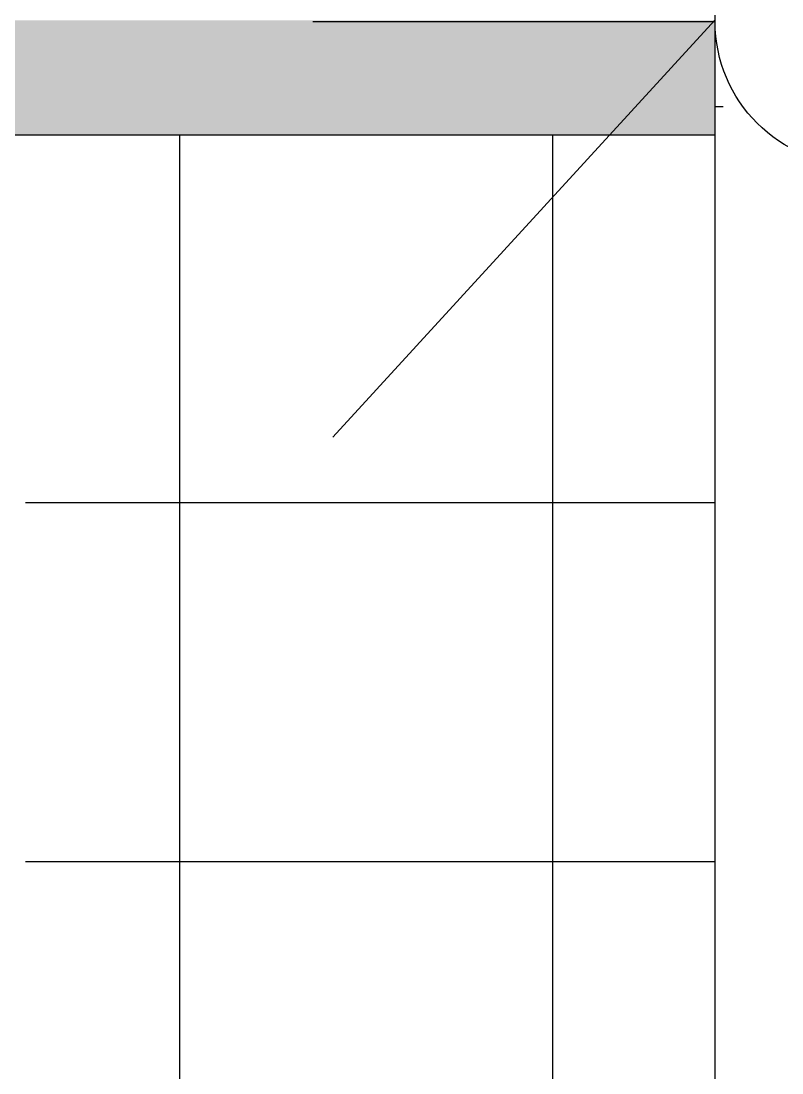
# Model space of a CAD drawing. Header units: millimetres. Extents: x -3 to 53, y -269 to 39.
# Drawn here: x 50.042 to 51.367, y 34.22 to 36.051 of the extents above; entities that cross this region are included whole.
import ezdxf
from ezdxf.enums import TextEntityAlignment as Align
from ezdxf.xclip import XClip

# ---------------------------------------------------------------- set-up
doc = ezdxf.new("R2010")
doc.units = ezdxf.units.MM
doc.header["$LTSCALE"] = 15
doc.header["$XCLIPFRAME"] = 2
for name, pattern in [('ACAD_ISO07W100', [3, 0, -3]), ('HIDDEN2', [0.1875, 0.125, -0.0625]), ('PHANTOM', [63.50000000000001, 31.75, -6.35, 6.35, -6.35, 6.35, -6.35]), ('PHANTOM2', [1.25, 0.625, -0.125, 0.125, -0.125, 0.125, -0.125])]:
    doc.linetypes.add(name, pattern=pattern)
doc.layers.get('0').update_dxf_attribs({"color": 250})
for name, color, linetype in [('A-Adoquines', 250, 'Continuous'), ('A-EJES', 251, 'PHANTOM'), ('A-MURO BAJO', 251, 'Continuous'), ('A-PROYECCIONES', 250, 'HIDDEN2')]:
    doc.layers.add(name, color=color, linetype=linetype)
doc.layers.add('A-MUROS', color=252, linetype='Continuous', lineweight=30)
doc.styles.add('R80', font='ARIALN.TTF', dxfattribs={"height": 2.03})

# ---------------------------------------------------------------- blocks, each defined once
blk = doc.blocks.new('A$C9f73720c')
at = {"layer": 'A-Adoquines'}
h = blk.add_hatch(color=256, dxfattribs=at)
h.dxf.hatch_style = 1
edge = h.paths.add_edge_path()
edge.add_arc((53.7535882304967, 133.1449000001146), 1.000001815268513, 126.15669160977211, 162.8259942389445, ccw=False)
edge.add_line((53.16359162097994, 133.9523079793452), (53.63542584981967, 135.4980646285712))
edge.add_line((53.63542584983024, 135.4980646205424), (53.44413893298569, 135.5564539638638))
edge.add_line((53.44413893296129, 135.556453972159), (52.79817407402421, 133.4401751691829))
h.paths.add_polyline_path([(63.47114076536187, 131.2411232046622), (63.66242636469298, 131.1827295091563), (64.0127701650403, 132.3303836599806), (63.82148456484163, 132.3887773191648)])
h.paths.add_polyline_path([(58.62317997343393, 133.9753912393321), (58.27281613853701, 132.8275787401261), (58.08153437027163, 132.8859849615732), (58.43189305680235, 134.0337805611464)])
for points, elevation in [([(52.24887133461104, 135.9213032310886), (63.58237222513287, 132.4618106375818)], 3.362277568755196e-06), ([(54.24721370747527, 135.3106009719697), (53.89698868640407, 134.1627763112867)], 3.362277568755196e-06), ([(53.55295347286486, 135.2278802776752), (58.34947295690171, 133.7637674824993)], 2.116901540161889e-06), ([(54.84500604575911, 135.1282021759417), (54.49478102462945, 133.9803775171215)], 3.362277568755196e-06), ([(53.36318810883625, 134.606197799929), (58.15970758393993, 133.142084993576)], 2.116901540161889e-06)]:
    blk.add_lwpolyline(points, dxfattribs=dict(elevation=elevation))
at = {"elevation": 3.362277568755196e-06}
blk.add_lwpolyline([(53.63542561458492, 135.4980638503027), (53.16359162097994, 133.9523079793452, 0.161379477433362), (52.79817407416542, 133.4401751700481)], format="xyb", dxfattribs=at)
at = {"layer": 'A-MURO BAJO'}
blk.add_line((53.58783467827021, 135.5125910434872, 3.362277568755195e-06), (57.59500381955884, 134.2892045816407, 3.362277568755195e-06), dxfattribs=at)
at = {"layer": 'A-MUROS'}
for p, q in [((53.58783468385813, 135.5125910621136, 9.6583963713686e-07), (54.52068825307657, 138.5688248425722)), ((53.44427834785897, 135.5564130321146, 9.6583963713686e-07), (53.58774293214091, 135.5126190502197, 9.6583963713686e-07))]:
    blk.add_line(p, q, dxfattribs=at)
at = {"layer": 'A-PROYECCIONES'}
for p, q in [((52.38151905345151, 135.8808131990955, 3.362277385823131e-06), (53.55307934607849, 135.5232004523278, 9.6583963713686e-07)), ((55.37120196790784, 132.285192636773, 3.362277385823113e-06), (53.44413893274034, 135.5564539711922, 3.362277385823113e-06)), ((52.70656763567245, 133.1156718041748), (56.04072913675924, 134.7638582270594))]:
    blk.add_line(p, q, dxfattribs=at)
at = {"style": 'R80'}
for height, rotation, p in [(0.08999999999999998, 0.009024318236752005, (39.55400180086957, 141.004645367186, 2.989582827941199e-06)), (0.08999999999999998, 0.009024318236752005, (45.79837450129802, 139.3226032210843, 3.362277385823113e-06)), (0.08999999999999998, 0.009024318236752005, (50.46344866956586, 135.3577879891129, 3.362277385823113e-06)), (0.08999999999999998, 0.009024318236752005, (41.97843763040964, 129.0436469037414, 3.362277385823113e-06)), (0.08999999999999998, 0.009024318236752005, (37.84093274677523, 128.6088977670627, 3.362277385823113e-06)), (0.08999999999999998, 0.009024318236752005, (35.48299050264999, 116.3582478138016, 3.362277385823113e-06)), (0.08999999999999998, 0.009024318236752005, (38.56066348471448, 113.6321012396695, 3.362277385823113e-06)), (0.08999999999999998, 0.009024318236752005, (45.12922654130037, 84.37573007218101, 3.362277385823113e-06)), (0.08999999999999998, 0.009024318236752005, (43.91105876648458, 83.93353253233742, 3.362277385823113e-06)), (0.08999999999999998, 0.009024318236752005, (43.14851105365327, 83.40097679294215, 3.362277385823113e-06)), (0.08999999999999998, 0.009024318236752647, (28.00674955981323, 80.1070595020757, 4.706491410619015e-06)), (0.08999999999999998, 0.009024318236752005, (44.37534144565238, 79.9045896884383, 3.362277385823113e-06)), (0.08999999999999998, 0.009024318236752005, (55.1509971664136, 79.21725743267253, 3.362244064099655e-06)), (0.08999999999999998, 0.009024318236752005, (38.26082499521095, 76.00490702971378)), (0.08999999999999998, 0.009024318236752005, (39.00359765353734, 75.55583832229979)), (0.08999999999999998, 0.009024318236752647, (27.51368831043601, 75.21328245572307, 4.706491410619015e-06)), (0.08999999999999998, 0.009024318236752647, (27.51368831043601, 75.21328245572307, 4.706491410619015e-06)), (0.08999999999999998, 0.009024318236752005, (39.85193490822805, 75.15431196432128)), (0.08999999999999998, 0.009024318236752647, (25.3599275671086, 70.27088301632115, 4.706491410619015e-06)), (0.08999999999999998, 0.009024318236752005, (32.16456429838674, 69.19197598289263, 3.461665138839658e-06)), (0.08999999999999998, 0.009024318236752005, (32.16456429838674, 69.19197598289263, 3.461665138839662e-06)), (0.08999999999999998, 0.009024318236752647, (26.99466614952781, 68.63918328567901, 4.706491410619015e-06)), (0.08999999999999998, 0.009024318236752005, (59.85035903083282, 67.3859448796467, 3.362264782817912e-06)), (0.08999999999999998, 0.009024318236752647, (24.83899722682783, 65.51068564693936, 4.706491410619015e-06)), (0.08999999999999998, 0.009024318236752647, (24.83899722682783, 65.51068564693936, 4.706491410619015e-06)), (0.08999999999999998, 0.009024318236752005, (33.50081673745533, 60.26099538433858, 4.706491410619015e-06)), (0.08999999999999998, 0.009024318236752005, (33.50081673745533, 60.26099538433858, 4.706491410619015e-06)), (0.09000000000000016, 347.3907560878739, (17.10691215832095, 59.27263593853161, 4.706491410619015e-06)), (0.08999999999999998, 0.009024318236752647, (26.47084359607198, 59.2034803536118, 4.706491410619015e-06)), (0.08999999999999998, 0.009024318236752647, (26.47084359607198, 59.2034803536118, 4.706491410619015e-06)), (0.08999999999999998, 0.009024318236752647, (23.1215637937794, 58.76853820498596, 4.857600132761949e-06)), (0.08999999999999998, 0.009024318236752647, (23.1215637937794, 58.76853820498596, 4.857600132761949e-06)), (0.08999999999999998, 0.009024318236752647, (27.66322852430406, 55.39591168056736, 4.706491410619015e-06)), (0.08999999999999998, 0.009024318236752647, (27.66322852430406, 55.39591168056736, 4.706491410619015e-06)), (0.08999999999999998, 0.009024318236752647, (22.22386731641837, 54.98183920517127, 4.706491410619015e-06)), (0.08999999999999998, 0.009024318236752647, (22.22386731641837, 54.98183920517127, 4.706491410619015e-06)), (0.08999999999999998, 0.009024318236753289, (65.71742456087037, 53.58034823651921, 3.362277385823113e-06)), (0.08999999999999998, 0.009024318236752005, (38.37702687504591, 51.71660765356879, 3.362277385823113e-06)), (0.08999999999999998, 0.009024318236752005, (38.37702687504591, 51.71660765356879, 3.362277385823117e-06)), (0.08999999999999998, 0.009024318236752647, (21.02937477795878, 51.37666351165182, 4.706491410619015e-06)), (0.08999999999999998, 0.009024318236752647, (21.02937477795878, 51.37666351165182, 4.706491410619015e-06)), (0.08999999999999998, 0.009024318236752647, (29.40908168527765, 50.88758595104823, 4.706491410655957e-06)), (0.08999999999999998, 0.009024318236752647, (29.40908168527765, 50.88758595104823, 4.706491410655957e-06)), (0.08999999999999998, 0.009024318236752647, (22.51835144442975, 48.08076606507907, 4.706491410619015e-06)), (0.08999999999999998, 0.009024318236752647, (22.51835144442975, 48.08076606507907, 4.706491410619015e-06)), (0.08999999999999998, 0.009024318236752005, (32.83052256535395, 47.94781424853512, 3.362277385823113e-06)), (0.08999999999999998, 0.009024318236752005, (38.641407036027, 47.92376448589872, 3.362277385823113e-06)), (0.09000000000000007, 1.557633544307922, (45.50129112108327, 47.00334283471395, -1.08596095030931e-05)), (0.09000000000000007, 1.557633544307922, (45.50129112108327, 47.00334283471395, -1.08596095030931e-05)), (0.09000000000000007, 1.557633544307922, (42.96128392835442, 45.87806676462581, 3.512253433404052e-06)), (0.08999999999999998, 0.009024318236752647, (31.22521980098919, 43.43522906399826, 4.706491410619015e-06)), (0.08999999999999998, 0.009024318236752647, (31.22521980098919, 43.43522906399826, 4.706491410619015e-06)), (0.08999999999999998, 0.009024318236752647, (24.82912919359753, 43.30559683594419, 4.706491410619015e-06)), (0.08999999999999998, 0.009024318236752647, (24.82912919359753, 43.30559683594419, 4.706491410619015e-06)), (0.08999999999999998, 0.009024318236752647, (28.86844280470634, 42.60917463901945, -1.936912413204994e-06)), (0.08999999999999998, 0.009024318236752647, (28.86844280470634, 42.60917463901945, -1.936912413204996e-06)), (0.08999999999999998, 0.009024318236752005, (46.08146229055367, 42.40482679198994, 3.362277385823113e-06)), (0.08999999999999998, 0.009024318236752647, (19.03068471785168, 42.05589301608065, 4.706491410619015e-06)), (0.08999999999999998, 0.009024318236752647, (19.03068471785168, 42.05589301608065, 4.706491410619015e-06)), (0.08999999999999998, 0.009024318236753289, (70.9066982658778, 41.03288838643142, 3.362277385739846e-06)), (0.08999999999999998, 0.009024318236752647, (22.7764587662323, 38.74069726284154, 4.706491410619015e-06)), (0.08999999999999998, 0.009024318236752647, (22.7764587662323, 38.74069726284154, 4.706491410619015e-06)), (0.08999999999999998, 0.009024318236752647, (17.89520782806452, 37.46244426447456, 4.706491410619015e-06)), (0.08999999999999998, 0.009024318236752647, (17.89520782806452, 37.46244426447456, 4.706491410619015e-06)), (0.08999999999999998, 0.009024318236752647, (25.8226111606427, 33.2142472863526, 3.240561054408875e-06)), (0.08999999999999998, 0.009024318232681537, (21.50265422595201, 31.27540682352641, 4.706491410619015e-06)), (0.1403324825328491, 0.009024318232425412, (43.01775970391731, 29.87779531696764, 4.708577420109158e-06)), (0.08999999999999998, 0.009024318232681537, (24.39781889963433, 29.26593716632136, 4.706491410619015e-06)), (0.08999999999999998, 0.009024318232680895, (49.75645531682766, 29.02869228928841, 8.087904253603042e-07)), (0.08999999999999998, 0.009024318232681537, (16.50998132807672, 28.4123235578046, 4.706491410619015e-06)), (0.08999999999999998, 0.009024318232681537, (16.50998132807672, 28.4123235578046, 4.706491410619015e-06)), (0.08999999999999998, 0.009024318232680895, (40.7945916457475, 24.89300407379428, 4.708577420109158e-06)), (0.08999999999999998, 0.009024318232681537, (18.12676568903499, 23.63741692997076, 4.708577420109158e-06)), (0.08999999999999998, 0.009024318232681537, (20.34600804994347, 20.32913030966674, 4.706491410619015e-06)), (0.08999999999999998, 0.009024318232680895, (38.33650080319148, 19.46321554019606, 4.708577420109158e-06)), (0.08999999999999998, 0.009024318232681537, (18.28687880581947, 15.98276574540444, 3.362277385823113e-06)), (0.08999999999999998, 0.009024318232680895, (36.66944314161903, 12.59772927131063, -1.08596095030931e-05)), (0.09000000000000007, 337.7998366167191, (24.75361139545124, 11.23338317179535, 3.362277385823113e-06)), (0.08999999999999998, 0.009024318232680895, (33.59283368825803, 10.35080076664244, 3.362277385823113e-06)), (0.09000000000000007, 337.7998366167191, (21.61094078805322, 10.12467776199284, 3.362277385823113e-06)), (0.09000000000000007, 337.7998366167191, (16.56051797105016, 9.599798669642254, 3.362277385823113e-06)), (0.09000000000000007, 337.7998366167191, (29.94142637590555, 8.953406921191586, 3.362277385823113e-06)), (0.09000000000000007, 337.7998366167191, (31.64021273361429, 7.956131797818883, -1.085961086733515e-05)), (0.09000000000000007, 337.7998366167191, (26.73599886774458, 7.796616668416589, 3.362277385823113e-06)), (0.09000000000000007, 337.7998366167191, (32.02878516385242, 7.023210017545593, -1.085960995784045e-05)), (0.08999999999999998, 0.009024318233699313, (23.32393714894078, 5.576281331512413, 4.706491410619015e-06)), (0.08999999999999998, 0.009024318233699313, (16.53473564683463, 5.567837451617501, 3.362277385823113e-06)), (0.08999999999999998, 0.009024318233189785, (34.47177392897085, 3.637915200586669, -1.08596085935984e-05))]:
    blk.add_attdef('N.P.T.+0.00', text='', height=height, rotation=rotation, dxfattribs=at).set_placement(p, align=Align.MIDDLE_CENTER)
for p in [(49.92630227023728, 138.2431446092388, 3.362277385823113e-06), (56.69041146256601, 136.2520443910918, 1.244826250967895e-06), (60.53356483046191, 135.5236811584047, 1.244826250967895e-06), (42.63222780064203, 135.1839034941233), (46.25157510937531, 126.9171087827718), (35.15477363680943, 97.85450640527516, 3.362277385823108e-06), (31.26178090009591, 93.94447166306885, 9.446675468794678e-07), (17.93934098101558, 86.88608928790303, -1.08596095030931e-05), (34.74437063001206, 85.6147811955026, 3.362277385823113e-06), (35.50479168834972, 81.46357894523064, 1.244826250947732e-06), (34.65344990056582, 76.99285704104211, -1.08596095030931e-05), (59.66677426066703, 73.25090666787686), (40.41129876321168, 65.84213685264795, -1.08596095030931e-05), (43.56114672197252, 65.2124503517708, 4.706491410619015e-06), (64.4681427977932, 61.38568108363057), (43.91109569434885, 51.49273062238453, -1.085960941451542e-05), (32.97437612648461, 51.08278890347095, -1.08596095030931e-05), (69.32423194858815, 50.08138511350362, 3.545926623193915e-06), (48.03265021031364, 50.07352389695109, 3.36227829233611e-06), (52.95989093053609, 39.47011505832879, -1.08596095030931e-05), (74.41589662968293, 35.74665692003425, -1.08596095030931e-05)]:
    blk.add_attdef('N.P.T.+0.00', text='', height=0.2109375000000003, dxfattribs=at).set_placement(p, align=Align.MIDDLE_CENTER)
blk = doc.blocks.new('Ejes_Torre G')
at = {"layer": 'A-EJES', "linetype": 'PHANTOM2', "ltscale": 0.5}
blk.add_lwpolyline([(51.25038238226067, 13.84999798750097), (50.55001329987381, 13.84999798647345)], dxfattribs=at)
at = {"layer": 'A-EJES', "linetype": 'Continuous'}
blk.add_circle((51.50038238226067, 13.84999798761265), 0.25, dxfattribs=at)

msp = doc.modelspace()

# ---------------------------------------------------------------- block references
at = {"linetype": 'ACAD_ISO07W100', "ltscale": 5}
ref = msp.add_blockref('A$C9f73720c', (-94.00427676998805, 47.5864290793545), dxfattribs=dict(at, rotation=286.9770955472961))
XClip(ref).set_block_clipping_path([(53.973966783125775, 80.26833859438523), (69.37303030473828, 130.70851478653714), (51.05957010827318, 136.2994971770738), (35.66050658666068, 85.8593209849219)])

# ---------------------------------------------------------------- next in the draw order: block references
at = {"layer": 'A-MUROS'}
msp.add_blockref('Ejes_Torre G', (-1.798289247290086e-06, 22.19996468085742), dxfattribs=at)

doc.saveas('drawing.dxf')
